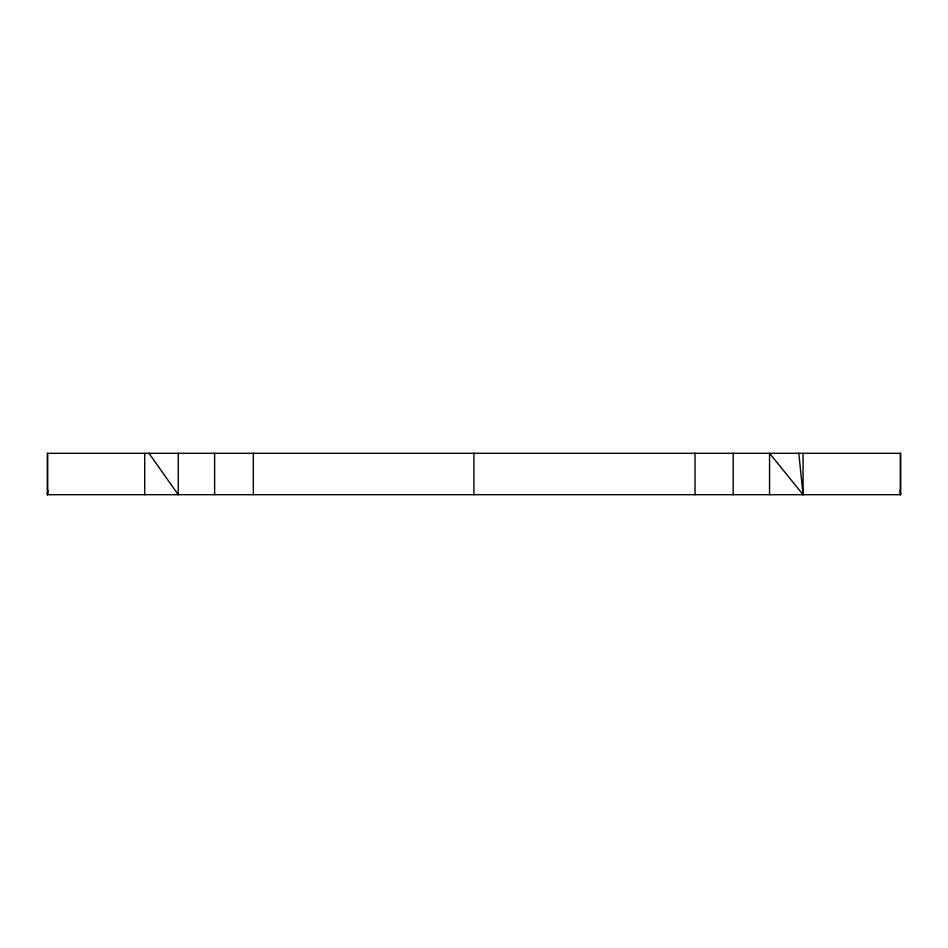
<?xml version="1.0" encoding="UTF-8"?>
<svg xmlns="http://www.w3.org/2000/svg" width="948" height="948" viewBox="0 0 948 948"><rect width="100%" height="100%" fill="white"/><g stroke="black" fill="none" stroke-linecap="round" stroke-linejoin="round"><path stroke-width="1.42" d="M47.4 494.69L47.4 453.31L900.6 453.31L900.6 494.69L47.4 494.69L47.85 490.412M803.075 453.31L803.075 494.69L769.551 453.31L769.551 494.69M148.99 453.31L178.248 494.69L178.248 453.31M900.15 490.412L900.6 494.69M798.809 453.31L803.075 494.69M900.399 453.31L900.399 494.69M733.195 453.31L733.195 494.69M695.026 453.31L695.026 494.69M473.905 453.31L473.905 494.69M253.329 453.31L253.329 494.69M214.627 453.31L214.627 494.69M144.736 453.31L144.736 494.69M47.601 453.31L47.601 494.69"/></g></svg>
